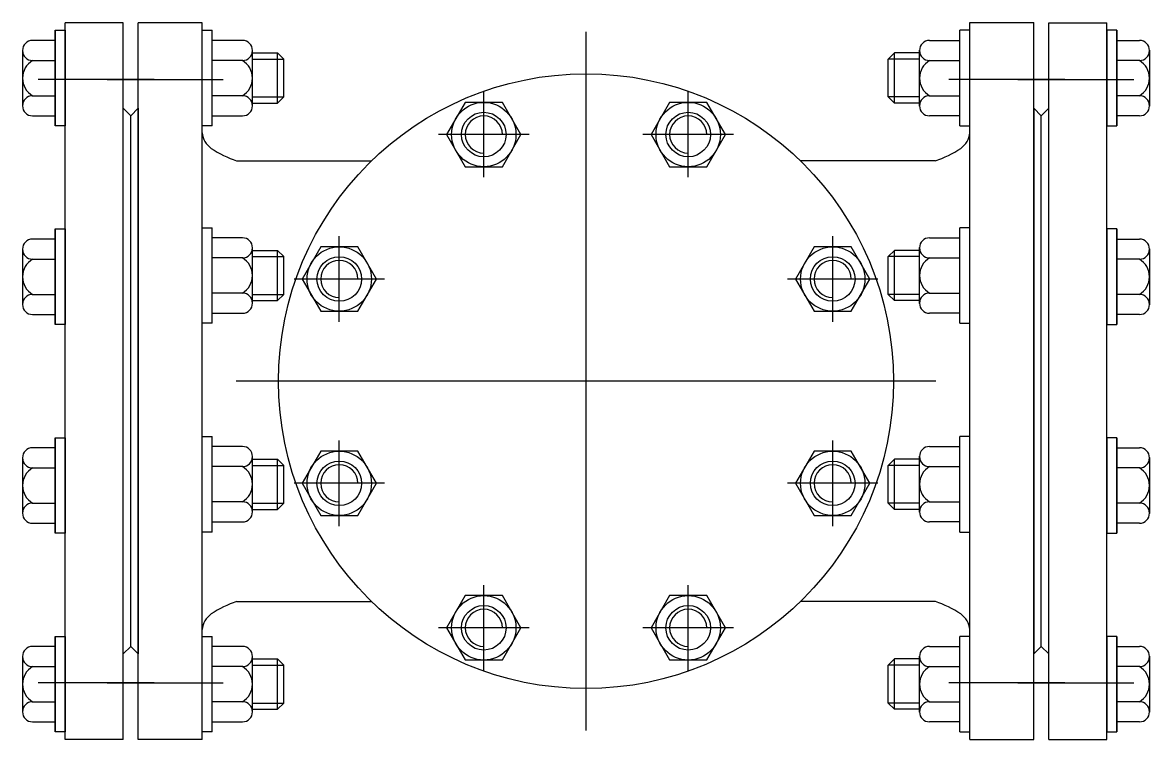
# Model space of a CAD drawing. Header units: millimetres. Extents: x 1218 to 72853, y -34712 to 16286.
# Drawn here: x 66000 to 66400.9, y 11557.7 to 11812.8 of the extents above; entities that cross this region are included whole.
import ezdxf

# ---------------------------------------------------------------- set-up
doc = ezdxf.new("R2010")
doc.units = ezdxf.units.MM
doc.styles.get("Standard").update_dxf_attribs({"font": 'arial.ttf'})

# ---------------------------------------------------------------- blocks, each defined once
blk = doc.blocks.new('VANMOTCHIEU-DN150 PCCC')
for p, q in [((-188.79, 90.83), (-188.79, 124.83)), ((-188.79, 124.83), (-185.21, 124.83)), ((-188.79, 124.83), (-188.79, 90.83)), ((-164.63, 127.51), (-185.21, 127.51)), ((-185.21, -127.49), (-185.21, 127.51)), ((-185.21, 124.83), (-185.21, 90.83)), ((-164.63, -127.49), (-164.63, 127.51)), ((-136.54, 127.51), (-159.26, 127.51)), ((-159.26, -127.49), (-159.26, 127.51)), ((-136.54, -127.49), (-136.54, 127.49)), ((-136.54, 90.83), (-136.54, 124.83)), ((-136.54, 124.83), (-132.96, 124.83)), ((-132.96, 90.83), (-132.96, 124.83)), ((0, -124.26), (0, 124.26)), ((136.54, 124.83), (132.96, 124.83)), ((132.96, 90.83), (132.96, 124.83)), ((136.54, 127.6), (159.26, 127.6)), ((136.54, -127.49), (136.54, 127.58)), ((136.54, 90.83), (136.54, 124.83)), ((159.26, -127.49), (159.26, 127.6)), ((164.63, 127.51), (185.21, 127.51)), ((164.63, -127.49), (164.63, 127.51)), ((185.21, -127.49), (185.21, 127.51)), ((188.79, 124.83), (185.21, 124.83)), ((185.21, 124.83), (185.21, 90.83)), ((188.79, 90.83), (188.79, 124.83)), ((188.79, 124.83), (188.79, 90.83)), ((-188.79, 121.25), (-196.86, 121.25)), ((-122.21, 121.25), (-132.96, 121.25)), ((122.21, 121.25), (132.96, 121.25)), ((188.79, 121.25), (196.86, 121.25)), ((-200.42, 117.76), (-200.42, 97.9)), ((-118.64, 97.9), (-118.64, 117.76)), ((-118.64, 116.78), (-109.69, 116.78)), ((-109.69, 98.88), (-109.69, 116.78)), ((-107.46, 114.54), (-109.69, 116.78)), ((107.46, 114.54), (109.69, 116.78)), ((118.64, 116.78), (109.69, 116.78)), ((109.69, 98.88), (109.69, 116.78)), ((118.64, 97.9), (118.64, 117.76)), ((200.42, 117.76), (200.42, 97.9)), ((-118.64, 114.54), (-107.46, 114.54)), ((-107.46, 101.12), (-107.46, 114.54)), ((118.64, 114.54), (107.46, 114.54)), ((107.46, 101.12), (107.46, 114.54)), ((-153.58, 107.38), (-194.88, 107.38)), ((-170.31, 107.38), (-129.02, 107.38)), ((170.31, 107.38), (129.02, 107.38)), ((153.58, 107.38), (194.88, 107.38)), ((-118.64, 101.12), (-107.46, 101.12)), ((-107.46, 101.12), (-109.69, 98.88)), ((-36.35, 72.56), (-36.35, 102.95)), ((36.35, 72.56), (36.35, 102.95)), ((107.46, 101.12), (109.69, 98.88)), ((118.64, 101.12), (107.46, 101.12)), ((-161.95, 94.41), (-164.63, 97.09)), ((-161.95, 94.41), (-159.26, 97.09)), ((-159.26, 97.09), (-159.26, -97.07)), ((-118.64, 98.88), (-109.69, 98.88)), ((118.64, 98.88), (109.69, 98.88)), ((161.95, 94.41), (159.26, 97.09)), ((159.26, 97.09), (159.26, -97.07)), ((161.95, 94.41), (164.63, 97.09)), ((-196.86, 94.41), (-188.79, 94.41)), ((-161.95, -94.38), (-161.95, 94.41)), ((-161.95, -94.38), (-161.95, 94.41)), ((-132.96, 94.41), (-122.21, 94.41)), ((132.96, 94.41), (122.21, 94.41)), ((161.95, -94.38), (161.95, 94.41)), ((161.95, -94.38), (161.95, 94.41)), ((196.86, 94.41), (188.79, 94.41)), ((-185.21, 90.83), (-188.79, 90.83)), ((-132.96, 90.83), (-136.54, 90.83)), ((132.96, 90.83), (136.54, 90.83)), ((185.21, 90.83), (188.79, 90.83)), ((-20.24, 87.76), (-52.46, 87.76)), ((52.46, 87.76), (20.24, 87.76)), ((-124.26, 78.39), (-76.28, 78.39)), ((124.26, 78.39), (76.28, 78.39)), ((-188.79, 20.15), (-188.79, 54.15)), ((-188.79, 54.15), (-185.21, 54.15)), ((-188.79, 54.15), (-188.79, 20.15)), ((-185.21, 54.15), (-185.21, 20.15)), ((-136.54, 20.59), (-136.54, 54.59)), ((-136.54, 54.59), (-132.96, 54.59)), ((-132.96, 20.59), (-132.96, 54.59)), ((136.54, 54.59), (132.96, 54.59)), ((132.96, 20.59), (132.96, 54.59)), ((136.54, 20.59), (136.54, 54.59)), ((188.79, 54.15), (185.21, 54.15)), ((185.21, 54.15), (185.21, 20.15)), ((188.79, 20.15), (188.79, 54.15)), ((188.79, 54.15), (188.79, 20.15)), ((-188.79, 50.57), (-196.86, 50.57)), ((-122.21, 51.01), (-132.96, 51.01)), ((-87.76, 21.15), (-87.76, 51.55)), ((87.76, 21.15), (87.76, 51.55)), ((122.21, 51.01), (132.96, 51.01)), ((188.79, 50.57), (196.86, 50.57)), ((-200.42, 47.07), (-200.42, 27.22)), ((-118.64, 27.67), (-118.64, 47.52)), ((-118.64, 46.54), (-109.69, 46.54)), ((-118.64, 44.3), (-107.46, 44.3)), ((-109.69, 28.65), (-109.69, 46.54)), ((-107.46, 44.3), (-109.69, 46.54)), ((-107.46, 30.88), (-107.46, 44.3)), ((107.46, 44.3), (109.69, 46.54)), ((118.64, 44.3), (107.46, 44.3)), ((107.46, 30.88), (107.46, 44.3)), ((118.64, 46.54), (109.69, 46.54)), ((109.69, 28.65), (109.69, 46.54)), ((118.64, 27.67), (118.64, 47.52)), ((200.42, 47.07), (200.42, 27.22)), ((-71.65, 36.35), (-103.86, 36.35)), ((103.86, 36.35), (71.65, 36.35)), ((-118.64, 30.88), (-107.46, 30.88)), ((-118.64, 28.65), (-109.69, 28.65)), ((-107.46, 30.88), (-109.69, 28.65)), ((107.46, 30.88), (109.69, 28.65)), ((118.64, 30.88), (107.46, 30.88)), ((118.64, 28.65), (109.69, 28.65)), ((-132.96, 24.17), (-122.21, 24.17)), ((132.96, 24.17), (122.21, 24.17)), ((-196.86, 23.72), (-188.79, 23.72)), ((-185.21, 20.15), (-188.79, 20.15)), ((-132.96, 20.59), (-136.54, 20.59)), ((132.96, 20.59), (136.54, 20.59)), ((185.21, 20.15), (188.79, 20.15)), ((196.86, 23.72), (188.79, 23.72)), ((124.43, 0), (-124.43, 0)), ((-136.54, -53.67), (-136.54, -19.67)), ((-136.54, -19.67), (-132.96, -19.67)), ((-132.96, -53.67), (-132.96, -19.67)), ((136.54, -19.67), (132.96, -19.67)), ((132.96, -53.67), (132.96, -19.67)), ((136.54, -53.67), (136.54, -19.67)), ((-188.79, -23.7), (-196.86, -23.7)), ((-188.79, -54.12), (-188.79, -20.12)), ((-188.79, -20.12), (-185.21, -20.12)), ((-188.79, -20.12), (-188.79, -54.12)), ((-185.21, -20.12), (-185.21, -54.12)), ((-122.21, -23.25), (-132.96, -23.25)), ((-87.76, -51.55), (-87.76, -21.15)), ((87.76, -51.55), (87.76, -21.15)), ((122.21, -23.25), (132.96, -23.25)), ((188.79, -20.12), (185.21, -20.12)), ((185.21, -20.12), (185.21, -54.12)), ((188.79, -54.12), (188.79, -20.12)), ((188.79, -20.12), (188.79, -54.12)), ((188.79, -23.7), (196.86, -23.7)), ((-200.42, -27.19), (-200.42, -47.04)), ((-118.64, -46.6), (-118.64, -26.74)), ((-118.64, -27.72), (-109.69, -27.72)), ((-109.69, -45.62), (-109.69, -27.72)), ((-107.46, -29.96), (-109.69, -27.72)), ((107.46, -29.96), (109.69, -27.72)), ((118.64, -27.72), (109.69, -27.72)), ((109.69, -45.62), (109.69, -27.72)), ((118.64, -46.6), (118.64, -26.74)), ((200.42, -27.19), (200.42, -47.04)), ((-118.64, -29.96), (-107.46, -29.96)), ((-107.46, -43.38), (-107.46, -29.96)), ((118.64, -29.96), (107.46, -29.96)), ((107.46, -43.38), (107.46, -29.96)), ((-71.65, -36.35), (-103.86, -36.35)), ((103.86, -36.35), (71.65, -36.35)), ((-118.64, -43.38), (-107.46, -43.38)), ((-107.46, -43.38), (-109.69, -45.62)), ((107.46, -43.38), (109.69, -45.62)), ((118.64, -43.38), (107.46, -43.38)), ((-118.64, -45.62), (-109.69, -45.62)), ((118.64, -45.62), (109.69, -45.62)), ((-196.86, -50.54), (-188.79, -50.54)), ((-132.96, -50.09), (-122.21, -50.09)), ((132.96, -50.09), (122.21, -50.09)), ((196.86, -50.54), (188.79, -50.54)), ((-185.21, -54.12), (-188.79, -54.12)), ((-132.96, -53.67), (-136.54, -53.67)), ((132.96, -53.67), (136.54, -53.67)), ((185.21, -54.12), (188.79, -54.12)), ((-36.35, -102.95), (-36.35, -72.56)), ((36.35, -102.95), (36.35, -72.56)), ((-124.26, -78.39), (-76.28, -78.39)), ((124.26, -78.39), (76.28, -78.39)), ((-20.24, -87.76), (-52.46, -87.76)), ((52.46, -87.76), (20.24, -87.76)), ((-188.79, -124.8), (-188.79, -90.8)), ((-188.79, -90.8), (-185.21, -90.8)), ((-188.79, -90.8), (-188.79, -124.8)), ((-185.21, -90.8), (-185.21, -124.8)), ((-136.54, -124.8), (-136.54, -90.8)), ((-136.54, -90.8), (-132.96, -90.8)), ((-132.96, -124.8), (-132.96, -90.8)), ((136.54, -90.8), (132.96, -90.8)), ((132.96, -124.8), (132.96, -90.8)), ((136.54, -124.8), (136.54, -90.8)), ((188.79, -90.8), (185.21, -90.8)), ((185.21, -90.8), (185.21, -124.8)), ((188.79, -124.8), (188.79, -90.8)), ((188.79, -90.8), (188.79, -124.8)), ((-188.79, -94.38), (-196.86, -94.38)), ((-161.95, -94.38), (-164.63, -97.07)), ((-161.95, -94.38), (-159.26, -97.07)), ((-122.21, -94.38), (-132.96, -94.38)), ((122.21, -94.38), (132.96, -94.38)), ((161.95, -94.38), (159.26, -97.07)), ((161.95, -94.38), (164.63, -97.07)), ((188.79, -94.38), (196.86, -94.38)), ((-200.42, -97.88), (-200.42, -117.73)), ((-118.64, -117.73), (-118.64, -97.88)), ((-118.64, -98.85), (-109.69, -98.85)), ((-109.69, -116.75), (-109.69, -98.85)), ((-107.46, -101.09), (-109.69, -98.85)), ((107.46, -101.09), (109.69, -98.85)), ((118.64, -98.85), (109.69, -98.85)), ((109.69, -116.75), (109.69, -98.85)), ((118.64, -117.73), (118.64, -97.88)), ((200.42, -97.88), (200.42, -117.73)), ((-118.64, -101.09), (-107.46, -101.09)), ((-107.46, -114.51), (-107.46, -101.09)), ((118.64, -101.09), (107.46, -101.09)), ((107.46, -114.51), (107.46, -101.09)), ((-153.58, -107.35), (-194.88, -107.35)), ((-170.31, -107.35), (-129.02, -107.35)), ((170.31, -107.35), (129.02, -107.35)), ((153.58, -107.35), (194.88, -107.35)), ((-118.64, -114.51), (-107.46, -114.51)), ((-107.46, -114.51), (-109.69, -116.75)), ((107.46, -114.51), (109.69, -116.75)), ((118.64, -114.51), (107.46, -114.51)), ((-118.64, -116.75), (-109.69, -116.75)), ((118.64, -116.75), (109.69, -116.75)), ((-196.86, -121.22), (-188.79, -121.22)), ((-132.96, -121.22), (-122.21, -121.22)), ((132.96, -121.22), (122.21, -121.22)), ((196.86, -121.22), (188.79, -121.22)), ((-185.21, -124.8), (-188.79, -124.8)), ((-164.63, -127.49), (-185.21, -127.49)), ((-136.54, -127.49), (-159.26, -127.49)), ((-132.96, -124.8), (-136.54, -124.8)), ((132.96, -124.8), (136.54, -124.8)), ((136.54, -127.49), (159.26, -127.49)), ((164.63, -127.49), (185.21, -127.49)), ((185.21, -124.8), (188.79, -124.8))]:
    blk.add_line(p, q)
for points in [[(-196.86, 114.09), (-188.79, 114.09)], [(-122.21, 114.09), (-132.96, 114.09)], [(122.21, 114.09), (132.96, 114.09)], [(196.86, 114.09), (188.79, 114.09)], [(-196.86, 101.57), (-188.79, 101.57)], [(-122.21, 101.57), (-132.96, 101.57)], [(122.21, 101.57), (132.96, 101.57)], [(196.86, 101.57), (188.79, 101.57)], [(-196.86, 43.41), (-188.79, 43.41)], [(-122.21, 43.86), (-132.96, 43.86)], [(122.21, 43.86), (132.96, 43.86)], [(196.86, 43.41), (188.79, 43.41)], [(-196.86, 30.88), (-188.79, 30.88)], [(-122.21, 31.33), (-132.96, 31.33)], [(122.21, 31.33), (132.96, 31.33)], [(196.86, 30.88), (188.79, 30.88)], [(-196.86, -30.85), (-188.79, -30.85)], [(-122.21, -30.41), (-132.96, -30.41)], [(122.21, -30.41), (132.96, -30.41)], [(196.86, -30.85), (188.79, -30.85)], [(-196.86, -43.38), (-188.79, -43.38)], [(-122.21, -42.93), (-132.96, -42.93)], [(122.21, -42.93), (132.96, -42.93)], [(196.86, -43.38), (188.79, -43.38)], [(-196.86, -101.54), (-188.79, -101.54)], [(-122.21, -101.54), (-132.96, -101.54)], [(122.21, -101.54), (132.96, -101.54)], [(196.86, -101.54), (188.79, -101.54)], [(-196.86, -114.07), (-188.79, -114.07)], [(-122.21, -114.07), (-132.96, -114.07)], [(122.21, -114.07), (132.96, -114.07)], [(196.86, -114.07), (188.79, -114.07)]]:
    blk.add_lwpolyline(points)
at = {"flags": 128}
for points in [[(-23.13, 87.76), (-29.74, 99.2), (-42.96, 99.2), (-49.57, 87.76), (-42.96, 76.31), (-29.74, 76.31)], [(49.57, 87.76), (42.96, 99.2), (29.74, 99.2), (23.13, 87.76), (29.74, 76.31), (42.96, 76.31)], [(-74.54, 36.35), (-81.15, 47.8), (-94.36, 47.8), (-100.97, 36.35), (-94.36, 24.9), (-81.15, 24.9)], [(100.97, 36.35), (94.36, 47.8), (81.15, 47.8), (74.54, 36.35), (81.15, 24.9), (94.36, 24.9)], [(-74.54, -36.35), (-81.15, -24.9), (-94.36, -24.9), (-100.97, -36.35), (-94.36, -47.8), (-81.15, -47.8)], [(100.97, -36.35), (94.36, -24.9), (81.15, -24.9), (74.54, -36.35), (81.15, -47.8), (94.36, -47.8)], [(-23.13, -87.76), (-29.74, -76.31), (-42.96, -76.31), (-49.57, -87.76), (-42.96, -99.2), (-29.74, -99.2)], [(49.57, -87.76), (42.96, -76.31), (29.74, -76.31), (23.13, -87.76), (29.74, -99.2), (42.96, -99.2)]]:
    blk.add_lwpolyline(points, close=True, dxfattribs=at)
for centre, radius in [((0, 0), 109.38), ((-36.35, 87.76), 11.45), ((36.35, 87.76), 11.45), ((-36.35, 87.76), 7.93), ((36.35, 87.76), 7.93), ((-87.76, 36.35), 11.45), ((-87.76, 36.35), 7.93), ((87.76, 36.35), 11.45), ((87.76, 36.35), 7.93), ((-87.76, -36.35), 11.45), ((87.76, -36.35), 11.45), ((-87.76, -36.35), 7.93), ((87.76, -36.35), 7.93), ((-36.35, -87.76), 11.45), ((-36.35, -87.76), 7.93), ((36.35, -87.76), 11.45), ((36.35, -87.76), 7.93)]:
    blk.add_circle(centre, radius)
for centre, radius, start, end in [((-196.84, 117.67), 3.58, 90.2478, 269.7522), ((-122.22, 117.67), 3.58, 270.2478, 89.7522), ((122.22, 117.67), 3.58, 90.2478, 269.7522), ((196.84, 117.67), 3.58, 270.2478, 89.7522), ((-193.13, 107.83), 7.29, 120.7312, 239.2688), ((-125.93, 107.83), 7.29, 300.7312, 59.2688), ((125.93, 107.83), 7.29, 120.7312, 239.2688), ((193.13, 107.83), 7.29, 300.7312, 59.2688), ((-196.84, 97.99), 3.58, 90.2478, 269.7522), ((-122.22, 97.99), 3.58, 270.2478, 89.7522), ((122.22, 97.99), 3.58, 90.2478, 269.7522), ((196.84, 97.99), 3.58, 270.2478, 89.7522), ((-36.35, 87.76), 6.61, 0, 270), ((36.35, 87.76), 6.61, 0, 270), ((-128.78, 89.18), 7.81, 186.0969, 234.3678), ((128.78, 89.18), 7.81, 305.6322, 353.9031), ((-111.4, 116.04), 39.79, 236.5722, 251.1443), ((111.4, 116.04), 39.79, 288.8557, 303.4278), ((-196.84, 46.99), 3.58, 90.2478, 269.7522), ((-122.22, 47.43), 3.58, 270.2478, 89.7522), ((122.22, 47.43), 3.58, 90.2478, 269.7522), ((196.84, 46.99), 3.58, 270.2478, 89.7522), ((-193.13, 37.15), 7.29, 120.7312, 239.2688), ((-125.93, 37.59), 7.29, 300.7312, 59.2688), ((-87.76, 36.35), 6.61, 0, 270), ((87.76, 36.35), 6.61, 0, 270), ((125.93, 37.59), 7.29, 120.7312, 239.2688), ((193.13, 37.15), 7.29, 300.7312, 59.2688), ((-196.84, 27.3), 3.58, 90.2478, 269.7522), ((-122.22, 27.75), 3.58, 270.2478, 89.7522), ((122.22, 27.75), 3.58, 90.2478, 269.7522), ((196.84, 27.3), 3.58, 270.2478, 89.7522), ((-196.84, -27.28), 3.58, 90.2478, 269.7522), ((-122.22, -26.83), 3.58, 270.2478, 89.7522), ((122.22, -26.83), 3.58, 90.2478, 269.7522), ((196.84, -27.28), 3.58, 270.2478, 89.7522), ((-193.13, -37.12), 7.29, 120.7312, 239.2688), ((-125.93, -36.67), 7.29, 300.7312, 59.2688), ((-87.76, -36.35), 6.61, 0, 270), ((87.76, -36.35), 6.61, 0, 270), ((125.93, -36.67), 7.29, 120.7312, 239.2688), ((193.13, -37.12), 7.29, 300.7312, 59.2688), ((-196.84, -46.96), 3.58, 90.2478, 269.7522), ((-122.22, -46.51), 3.58, 270.2478, 89.7522), ((122.22, -46.51), 3.58, 90.2478, 269.7522), ((196.84, -46.96), 3.58, 270.2478, 89.7522), ((-111.4, -116.04), 39.79, 108.8557, 123.4278), ((111.4, -116.04), 39.79, 56.5722, 71.1443), ((-128.78, -89.18), 7.81, 125.6322, 173.9031), ((-36.35, -87.76), 6.61, 0, 270), ((36.35, -87.76), 6.61, 0, 270), ((128.78, -89.18), 7.81, 6.0969, 54.3678), ((-196.84, -97.96), 3.58, 90.2478, 269.7522), ((-122.22, -97.96), 3.58, 270.2478, 89.7522), ((122.22, -97.96), 3.58, 90.2478, 269.7522), ((196.84, -97.96), 3.58, 270.2478, 89.7522), ((-193.13, -107.8), 7.29, 120.7312, 239.2688), ((-125.93, -107.8), 7.29, 300.7312, 59.2688), ((125.93, -107.8), 7.29, 120.7312, 239.2688), ((193.13, -107.8), 7.29, 300.7312, 59.2688), ((-196.84, -117.64), 3.58, 90.2478, 269.7522), ((-122.22, -117.64), 3.58, 270.2478, 89.7522), ((122.22, -117.64), 3.58, 90.2478, 269.7522), ((196.84, -117.64), 3.58, 270.2478, 89.7522)]:
    blk.add_arc(centre, radius, start, end)
at = {"flags": 1}
for p in [(-185.21, 0.01), (185.21, 0.01)]:
    blk.add_attdef('AMC', p, '', height=0.375, dxfattribs=at)

msp = doc.modelspace()

# ---------------------------------------------------------------- block references
msp.add_blockref('VANMOTCHIEU-DN150 PCCC', (66200.46, 11685.23))

doc.saveas('drawing.dxf')
